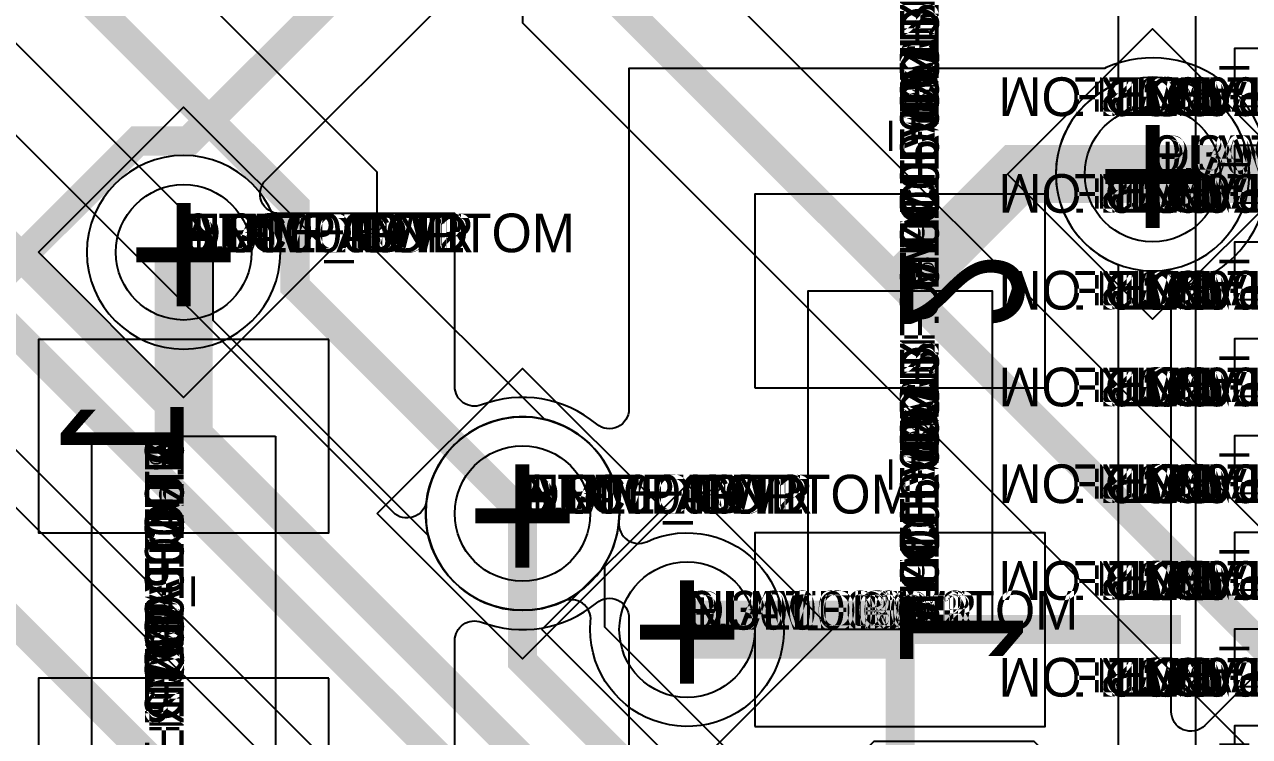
# Model space of a CAD drawing. Extents: x 0 to 323, y 0 to 320.
# Drawn here: x 77.88 to 84.2, y 40.05 to 43.73 of the extents above; entities that cross this region are included whole.
import ezdxf
from ezdxf.enums import TextEntityAlignment as Align

# ---------------------------------------------------------------- set-up
doc = ezdxf.new("R2010")
doc.units = 0
doc.header["$MEASUREMENT"] = 0
doc.layers.get('0').update_dxf_attribs({"linetype": 'CONTINUOUS'})
for name, color, linetype in [('CDN_FIGURES', 7, 'CONTINUOUS'), ('ETCH_BOTTOM', 7, 'CONTINUOUS'), ('ETCH_GND', 3, 'CONTINUOUS'), ('ETCH_INT1', 4, 'CONTINUOUS'), ('ETCH_INT2', 5, 'CONTINUOUS'), ('ETCH_PWR', 6, 'CONTINUOUS'), ('ETCH_TOP', 2, 'CONTINUOUS'), ('MANUFACTURING_NCLEGEND-1-6', 8, 'CONTINUOUS'), ('PACKAGE_GEOMETRY_ASSEMBLY_TOP', 11, 'CONTINUOUS'), ('PACKAGE_GEOMETRY_PIN_NUMBER', 9, 'CONTINUOUS')]:
    doc.layers.add(name, color=color, linetype=linetype)

# ---------------------------------------------------------------- blocks, each defined once
blk = doc.blocks.new('PAD_INFO')
for tag in ['SHAPE_TYPE', 'PAD_HEIGHT', 'PAD_LAYER', 'PAD_TYPE', 'PAD_WIDTH']:
    blk.add_attdef(tag, (0, 0), '', height=0.2)
at = {"flags": 2}
blk.add_attdef('CDN_TYPE', (0, 0), '', height=0.2, dxfattribs=at)
blk = doc.blocks.new('DRILL_INFO')
at = {"flags": 2}
blk.add_attdef('CDN_TYPE', (0, 0), '', height=0.2, dxfattribs=at)
for tag in ['FSHAPE', 'FCHAR', 'DRILL_HEIGHT', 'DIAMETER', 'PLATED', 'DRILL_WIDTH']:
    blk.add_attdef(tag, (0, 0), '', height=0.2)
blk = doc.blocks.new('VIA0700X0300')
at = {"layer": 'ETCH_BOTTOM'}
blk.add_circle((0, 0), 0.35, dxfattribs=at)
at = {"layer": 'ETCH_GND'}
blk.add_circle((0, 0), 0.35, dxfattribs=at)
at = {"layer": 'ETCH_INT1'}
blk.add_circle((0, 0), 0.35, dxfattribs=at)
at = {"layer": 'ETCH_INT2'}
blk.add_circle((0, 0), 0.35, dxfattribs=at)
at = {"layer": 'ETCH_PWR'}
blk.add_circle((0, 0), 0.35, dxfattribs=at)
at = {"layer": 'ETCH_TOP'}
blk.add_circle((0, 0), 0.35, dxfattribs=at)
ref = blk.add_blockref('PAD_INFO', (0, 0))
ref.add_attrib('PAD_LAYER', 'ETCH_TOP', (0, 0), dxfattribs={"height": 0.2})
ref.add_attrib('SHAPE_TYPE', 'NULL', (0, 0), dxfattribs={"height": 0.2})
ref.add_attrib('PAD_TYPE', 'ANTIPAD', (0, 0), dxfattribs={"height": 0.2})
ref.add_attrib('PAD_WIDTH', '0.000000', (0, 0), dxfattribs={"height": 0.2})
ref.add_attrib('PAD_HEIGHT', '0.000000', (0, 0), dxfattribs={"height": 0.2})
ref = blk.add_blockref('PAD_INFO', (0, 0))
ref.add_attrib('PAD_LAYER', 'ETCH_GND', (0, 0), dxfattribs={"height": 0.2})
ref.add_attrib('SHAPE_TYPE', 'NULL', (0, 0), dxfattribs={"height": 0.2})
ref.add_attrib('PAD_TYPE', 'ANTIPAD', (0, 0), dxfattribs={"height": 0.2})
ref.add_attrib('PAD_WIDTH', '0.000000', (0, 0), dxfattribs={"height": 0.2})
ref.add_attrib('PAD_HEIGHT', '0.000000', (0, 0), dxfattribs={"height": 0.2})
ref = blk.add_blockref('PAD_INFO', (0, 0))
ref.add_attrib('PAD_LAYER', 'ETCH_INT1', (0, 0), dxfattribs={"height": 0.2})
ref.add_attrib('SHAPE_TYPE', 'NULL', (0, 0), dxfattribs={"height": 0.2})
ref.add_attrib('PAD_TYPE', 'ANTIPAD', (0, 0), dxfattribs={"height": 0.2})
ref.add_attrib('PAD_WIDTH', '0.000000', (0, 0), dxfattribs={"height": 0.2})
ref.add_attrib('PAD_HEIGHT', '0.000000', (0, 0), dxfattribs={"height": 0.2})
ref = blk.add_blockref('PAD_INFO', (0, 0))
ref.add_attrib('PAD_LAYER', 'ETCH_INT2', (0, 0), dxfattribs={"height": 0.2})
ref.add_attrib('SHAPE_TYPE', 'NULL', (0, 0), dxfattribs={"height": 0.2})
ref.add_attrib('PAD_TYPE', 'ANTIPAD', (0, 0), dxfattribs={"height": 0.2})
ref.add_attrib('PAD_WIDTH', '0.000000', (0, 0), dxfattribs={"height": 0.2})
ref.add_attrib('PAD_HEIGHT', '0.000000', (0, 0), dxfattribs={"height": 0.2})
ref = blk.add_blockref('PAD_INFO', (0, 0))
ref.add_attrib('PAD_LAYER', 'ETCH_PWR', (0, 0), dxfattribs={"height": 0.2})
ref.add_attrib('SHAPE_TYPE', 'NULL', (0, 0), dxfattribs={"height": 0.2})
ref.add_attrib('PAD_TYPE', 'ANTIPAD', (0, 0), dxfattribs={"height": 0.2})
ref.add_attrib('PAD_WIDTH', '0.000000', (0, 0), dxfattribs={"height": 0.2})
ref.add_attrib('PAD_HEIGHT', '0.000000', (0, 0), dxfattribs={"height": 0.2})
ref = blk.add_blockref('PAD_INFO', (0, 0))
ref.add_attrib('PAD_LAYER', 'ETCH_BOTTOM', (0, 0), dxfattribs={"height": 0.2})
ref.add_attrib('SHAPE_TYPE', 'NULL', (0, 0), dxfattribs={"height": 0.2})
ref.add_attrib('PAD_TYPE', 'ANTIPAD', (0, 0), dxfattribs={"height": 0.2})
ref.add_attrib('PAD_WIDTH', '0.000000', (0, 0), dxfattribs={"height": 0.2})
ref.add_attrib('PAD_HEIGHT', '0.000000', (0, 0), dxfattribs={"height": 0.2})
ref = blk.add_blockref('PAD_INFO', (0, 0))
ref.add_attrib('PAD_LAYER', 'ETCH_TOP', (0, 0), dxfattribs={"height": 0.2})
ref.add_attrib('SHAPE_TYPE', 'NULL', (0, 0), dxfattribs={"height": 0.2})
ref.add_attrib('PAD_TYPE', 'THERMAL', (0, 0), dxfattribs={"height": 0.2})
ref.add_attrib('PAD_WIDTH', '0.000000', (0, 0), dxfattribs={"height": 0.2})
ref.add_attrib('PAD_HEIGHT', '0.000000', (0, 0), dxfattribs={"height": 0.2})
ref = blk.add_blockref('PAD_INFO', (0, 0))
ref.add_attrib('PAD_LAYER', 'ETCH_GND', (0, 0), dxfattribs={"height": 0.2})
ref.add_attrib('SHAPE_TYPE', 'NULL', (0, 0), dxfattribs={"height": 0.2})
ref.add_attrib('PAD_TYPE', 'THERMAL', (0, 0), dxfattribs={"height": 0.2})
ref.add_attrib('PAD_WIDTH', '0.000000', (0, 0), dxfattribs={"height": 0.2})
ref.add_attrib('PAD_HEIGHT', '0.000000', (0, 0), dxfattribs={"height": 0.2})
ref = blk.add_blockref('PAD_INFO', (0, 0))
ref.add_attrib('PAD_LAYER', 'ETCH_INT1', (0, 0), dxfattribs={"height": 0.2})
ref.add_attrib('SHAPE_TYPE', 'NULL', (0, 0), dxfattribs={"height": 0.2})
ref.add_attrib('PAD_TYPE', 'THERMAL', (0, 0), dxfattribs={"height": 0.2})
ref.add_attrib('PAD_WIDTH', '0.000000', (0, 0), dxfattribs={"height": 0.2})
ref.add_attrib('PAD_HEIGHT', '0.000000', (0, 0), dxfattribs={"height": 0.2})
ref = blk.add_blockref('PAD_INFO', (0, 0))
ref.add_attrib('PAD_LAYER', 'ETCH_INT2', (0, 0), dxfattribs={"height": 0.2})
ref.add_attrib('SHAPE_TYPE', 'NULL', (0, 0), dxfattribs={"height": 0.2})
ref.add_attrib('PAD_TYPE', 'THERMAL', (0, 0), dxfattribs={"height": 0.2})
ref.add_attrib('PAD_WIDTH', '0.000000', (0, 0), dxfattribs={"height": 0.2})
ref.add_attrib('PAD_HEIGHT', '0.000000', (0, 0), dxfattribs={"height": 0.2})
ref = blk.add_blockref('PAD_INFO', (0, 0))
ref.add_attrib('PAD_LAYER', 'ETCH_PWR', (0, 0), dxfattribs={"height": 0.2})
ref.add_attrib('SHAPE_TYPE', 'NULL', (0, 0), dxfattribs={"height": 0.2})
ref.add_attrib('PAD_TYPE', 'THERMAL', (0, 0), dxfattribs={"height": 0.2})
ref.add_attrib('PAD_WIDTH', '0.000000', (0, 0), dxfattribs={"height": 0.2})
ref.add_attrib('PAD_HEIGHT', '0.000000', (0, 0), dxfattribs={"height": 0.2})
ref = blk.add_blockref('PAD_INFO', (0, 0))
ref.add_attrib('PAD_LAYER', 'ETCH_BOTTOM', (0, 0), dxfattribs={"height": 0.2})
ref.add_attrib('SHAPE_TYPE', 'NULL', (0, 0), dxfattribs={"height": 0.2})
ref.add_attrib('PAD_TYPE', 'THERMAL', (0, 0), dxfattribs={"height": 0.2})
ref.add_attrib('PAD_WIDTH', '0.000000', (0, 0), dxfattribs={"height": 0.2})
ref.add_attrib('PAD_HEIGHT', '0.000000', (0, 0), dxfattribs={"height": 0.2})
ref = blk.add_blockref('PAD_INFO', (0, 0))
ref.add_attrib('PAD_LAYER', 'ETCH_TOP', (0, 0), dxfattribs={"height": 0.2})
ref.add_attrib('SHAPE_TYPE', 'CIRCLE', (0, 0), dxfattribs={"height": 0.2})
ref.add_attrib('PAD_TYPE', 'REGULAR', (0, 0), dxfattribs={"height": 0.2})
ref.add_attrib('PAD_WIDTH', '0.700000', (0, 0), dxfattribs={"height": 0.2})
ref.add_attrib('PAD_HEIGHT', '0.700000', (0, 0), dxfattribs={"height": 0.2})
ref = blk.add_blockref('PAD_INFO', (0, 0))
ref.add_attrib('PAD_LAYER', 'ETCH_GND', (0, 0), dxfattribs={"height": 0.2})
ref.add_attrib('SHAPE_TYPE', 'CIRCLE', (0, 0), dxfattribs={"height": 0.2})
ref.add_attrib('PAD_TYPE', 'REGULAR', (0, 0), dxfattribs={"height": 0.2})
ref.add_attrib('PAD_WIDTH', '0.700000', (0, 0), dxfattribs={"height": 0.2})
ref.add_attrib('PAD_HEIGHT', '0.700000', (0, 0), dxfattribs={"height": 0.2})
ref = blk.add_blockref('PAD_INFO', (0, 0))
ref.add_attrib('PAD_LAYER', 'ETCH_INT1', (0, 0), dxfattribs={"height": 0.2})
ref.add_attrib('SHAPE_TYPE', 'CIRCLE', (0, 0), dxfattribs={"height": 0.2})
ref.add_attrib('PAD_TYPE', 'REGULAR', (0, 0), dxfattribs={"height": 0.2})
ref.add_attrib('PAD_WIDTH', '0.700000', (0, 0), dxfattribs={"height": 0.2})
ref.add_attrib('PAD_HEIGHT', '0.700000', (0, 0), dxfattribs={"height": 0.2})
ref = blk.add_blockref('PAD_INFO', (0, 0))
ref.add_attrib('PAD_LAYER', 'ETCH_INT2', (0, 0), dxfattribs={"height": 0.2})
ref.add_attrib('SHAPE_TYPE', 'CIRCLE', (0, 0), dxfattribs={"height": 0.2})
ref.add_attrib('PAD_TYPE', 'REGULAR', (0, 0), dxfattribs={"height": 0.2})
ref.add_attrib('PAD_WIDTH', '0.700000', (0, 0), dxfattribs={"height": 0.2})
ref.add_attrib('PAD_HEIGHT', '0.700000', (0, 0), dxfattribs={"height": 0.2})
ref = blk.add_blockref('PAD_INFO', (0, 0))
ref.add_attrib('PAD_LAYER', 'ETCH_PWR', (0, 0), dxfattribs={"height": 0.2})
ref.add_attrib('SHAPE_TYPE', 'CIRCLE', (0, 0), dxfattribs={"height": 0.2})
ref.add_attrib('PAD_TYPE', 'REGULAR', (0, 0), dxfattribs={"height": 0.2})
ref.add_attrib('PAD_WIDTH', '0.700000', (0, 0), dxfattribs={"height": 0.2})
ref.add_attrib('PAD_HEIGHT', '0.700000', (0, 0), dxfattribs={"height": 0.2})
ref = blk.add_blockref('PAD_INFO', (0, 0))
ref.add_attrib('PAD_LAYER', 'ETCH_BOTTOM', (0, 0), dxfattribs={"height": 0.2})
ref.add_attrib('SHAPE_TYPE', 'CIRCLE', (0, 0), dxfattribs={"height": 0.2})
ref.add_attrib('PAD_TYPE', 'REGULAR', (0, 0), dxfattribs={"height": 0.2})
ref.add_attrib('PAD_WIDTH', '0.700000', (0, 0), dxfattribs={"height": 0.2})
ref.add_attrib('PAD_HEIGHT', '0.700000', (0, 0), dxfattribs={"height": 0.2})
ref = blk.add_blockref('DRILL_INFO', (0, 0))
ref.add_attrib('DIAMETER', '0.300000', (0, 0), dxfattribs={"height": 0.2})
ref.add_attrib('PLATED', 'PLATED', (0, 0), dxfattribs={"height": 0.2})
ref.add_attrib('FSHAPE', 'DIAMOND', (0, 0), dxfattribs={"height": 0.2})
ref.add_attrib('FCHAR', '+', (0, 0), dxfattribs={"height": 0.2})
ref.add_attrib('DRILL_WIDTH', '1.500000', (0, 0), dxfattribs={"height": 0.2})
ref.add_attrib('DRILL_HEIGHT', '1.500000', (0, 0), dxfattribs={"height": 0.2})
for tag in ['CDN_TYPE', 'PIN']:
    blk.add_attdef(tag, (0, 0), '', height=0.2)
at = {"flags": 2}
for tag in ['PSTKNAME', 'BBV']:
    blk.add_attdef(tag, (0, 0), '', height=0.2, dxfattribs=at)
blk = doc.blocks.new('FIGURE_DIAMOND')
at = {"layer": 'CDN_FIGURES'}
blk.add_lwpolyline([(-0.5, 0), (0, 0.5), (0.5, 0), (0, -0.5)], close=True, dxfattribs=at)
blk = doc.blocks.new('RC1600X0300TS_NS')
at = {"layer": 'ETCH_TOP'}
blk.add_lwpolyline([(-0.8, -0.15), (-0.8, 0.15), (0.8, 0.15), (0.8, -0.15)], close=True, dxfattribs=at)
ref = blk.add_blockref('PAD_INFO', (0, 0))
ref.add_attrib('PAD_LAYER', 'ETCH_TOP', (0, 0), dxfattribs={"height": 0.2})
ref.add_attrib('SHAPE_TYPE', 'NULL', (0, 0), dxfattribs={"height": 0.2})
ref.add_attrib('PAD_TYPE', 'ANTIPAD', (0, 0), dxfattribs={"height": 0.2})
ref.add_attrib('PAD_WIDTH', '0.000000', (0, 0), dxfattribs={"height": 0.2})
ref.add_attrib('PAD_HEIGHT', '0.000000', (0, 0), dxfattribs={"height": 0.2})
ref = blk.add_blockref('PAD_INFO', (0, 0))
ref.add_attrib('PAD_LAYER', 'ETCH_GND', (0, 0), dxfattribs={"height": 0.2})
ref.add_attrib('SHAPE_TYPE', 'NULL', (0, 0), dxfattribs={"height": 0.2})
ref.add_attrib('PAD_TYPE', 'ANTIPAD', (0, 0), dxfattribs={"height": 0.2})
ref.add_attrib('PAD_WIDTH', '0.000000', (0, 0), dxfattribs={"height": 0.2})
ref.add_attrib('PAD_HEIGHT', '0.000000', (0, 0), dxfattribs={"height": 0.2})
ref = blk.add_blockref('PAD_INFO', (0, 0))
ref.add_attrib('PAD_LAYER', 'ETCH_INT1', (0, 0), dxfattribs={"height": 0.2})
ref.add_attrib('SHAPE_TYPE', 'NULL', (0, 0), dxfattribs={"height": 0.2})
ref.add_attrib('PAD_TYPE', 'ANTIPAD', (0, 0), dxfattribs={"height": 0.2})
ref.add_attrib('PAD_WIDTH', '0.000000', (0, 0), dxfattribs={"height": 0.2})
ref.add_attrib('PAD_HEIGHT', '0.000000', (0, 0), dxfattribs={"height": 0.2})
ref = blk.add_blockref('PAD_INFO', (0, 0))
ref.add_attrib('PAD_LAYER', 'ETCH_INT2', (0, 0), dxfattribs={"height": 0.2})
ref.add_attrib('SHAPE_TYPE', 'NULL', (0, 0), dxfattribs={"height": 0.2})
ref.add_attrib('PAD_TYPE', 'ANTIPAD', (0, 0), dxfattribs={"height": 0.2})
ref.add_attrib('PAD_WIDTH', '0.000000', (0, 0), dxfattribs={"height": 0.2})
ref.add_attrib('PAD_HEIGHT', '0.000000', (0, 0), dxfattribs={"height": 0.2})
ref = blk.add_blockref('PAD_INFO', (0, 0))
ref.add_attrib('PAD_LAYER', 'ETCH_PWR', (0, 0), dxfattribs={"height": 0.2})
ref.add_attrib('SHAPE_TYPE', 'NULL', (0, 0), dxfattribs={"height": 0.2})
ref.add_attrib('PAD_TYPE', 'ANTIPAD', (0, 0), dxfattribs={"height": 0.2})
ref.add_attrib('PAD_WIDTH', '0.000000', (0, 0), dxfattribs={"height": 0.2})
ref.add_attrib('PAD_HEIGHT', '0.000000', (0, 0), dxfattribs={"height": 0.2})
ref = blk.add_blockref('PAD_INFO', (0, 0))
ref.add_attrib('PAD_LAYER', 'ETCH_BOTTOM', (0, 0), dxfattribs={"height": 0.2})
ref.add_attrib('SHAPE_TYPE', 'NULL', (0, 0), dxfattribs={"height": 0.2})
ref.add_attrib('PAD_TYPE', 'ANTIPAD', (0, 0), dxfattribs={"height": 0.2})
ref.add_attrib('PAD_WIDTH', '0.000000', (0, 0), dxfattribs={"height": 0.2})
ref.add_attrib('PAD_HEIGHT', '0.000000', (0, 0), dxfattribs={"height": 0.2})
ref = blk.add_blockref('PAD_INFO', (0, 0))
ref.add_attrib('PAD_LAYER', 'ETCH_TOP', (0, 0), dxfattribs={"height": 0.2})
ref.add_attrib('SHAPE_TYPE', 'NULL', (0, 0), dxfattribs={"height": 0.2})
ref.add_attrib('PAD_TYPE', 'THERMAL', (0, 0), dxfattribs={"height": 0.2})
ref.add_attrib('PAD_WIDTH', '0.000000', (0, 0), dxfattribs={"height": 0.2})
ref.add_attrib('PAD_HEIGHT', '0.000000', (0, 0), dxfattribs={"height": 0.2})
ref = blk.add_blockref('PAD_INFO', (0, 0))
ref.add_attrib('PAD_LAYER', 'ETCH_GND', (0, 0), dxfattribs={"height": 0.2})
ref.add_attrib('SHAPE_TYPE', 'NULL', (0, 0), dxfattribs={"height": 0.2})
ref.add_attrib('PAD_TYPE', 'THERMAL', (0, 0), dxfattribs={"height": 0.2})
ref.add_attrib('PAD_WIDTH', '0.000000', (0, 0), dxfattribs={"height": 0.2})
ref.add_attrib('PAD_HEIGHT', '0.000000', (0, 0), dxfattribs={"height": 0.2})
ref = blk.add_blockref('PAD_INFO', (0, 0))
ref.add_attrib('PAD_LAYER', 'ETCH_INT1', (0, 0), dxfattribs={"height": 0.2})
ref.add_attrib('SHAPE_TYPE', 'NULL', (0, 0), dxfattribs={"height": 0.2})
ref.add_attrib('PAD_TYPE', 'THERMAL', (0, 0), dxfattribs={"height": 0.2})
ref.add_attrib('PAD_WIDTH', '0.000000', (0, 0), dxfattribs={"height": 0.2})
ref.add_attrib('PAD_HEIGHT', '0.000000', (0, 0), dxfattribs={"height": 0.2})
ref = blk.add_blockref('PAD_INFO', (0, 0))
ref.add_attrib('PAD_LAYER', 'ETCH_INT2', (0, 0), dxfattribs={"height": 0.2})
ref.add_attrib('SHAPE_TYPE', 'NULL', (0, 0), dxfattribs={"height": 0.2})
ref.add_attrib('PAD_TYPE', 'THERMAL', (0, 0), dxfattribs={"height": 0.2})
ref.add_attrib('PAD_WIDTH', '0.000000', (0, 0), dxfattribs={"height": 0.2})
ref.add_attrib('PAD_HEIGHT', '0.000000', (0, 0), dxfattribs={"height": 0.2})
ref = blk.add_blockref('PAD_INFO', (0, 0))
ref.add_attrib('PAD_LAYER', 'ETCH_PWR', (0, 0), dxfattribs={"height": 0.2})
ref.add_attrib('SHAPE_TYPE', 'NULL', (0, 0), dxfattribs={"height": 0.2})
ref.add_attrib('PAD_TYPE', 'THERMAL', (0, 0), dxfattribs={"height": 0.2})
ref.add_attrib('PAD_WIDTH', '0.000000', (0, 0), dxfattribs={"height": 0.2})
ref.add_attrib('PAD_HEIGHT', '0.000000', (0, 0), dxfattribs={"height": 0.2})
ref = blk.add_blockref('PAD_INFO', (0, 0))
ref.add_attrib('PAD_LAYER', 'ETCH_BOTTOM', (0, 0), dxfattribs={"height": 0.2})
ref.add_attrib('SHAPE_TYPE', 'NULL', (0, 0), dxfattribs={"height": 0.2})
ref.add_attrib('PAD_TYPE', 'THERMAL', (0, 0), dxfattribs={"height": 0.2})
ref.add_attrib('PAD_WIDTH', '0.000000', (0, 0), dxfattribs={"height": 0.2})
ref.add_attrib('PAD_HEIGHT', '0.000000', (0, 0), dxfattribs={"height": 0.2})
ref = blk.add_blockref('PAD_INFO', (0, 0))
ref.add_attrib('PAD_LAYER', 'ETCH_TOP', (0, 0), dxfattribs={"height": 0.2})
ref.add_attrib('SHAPE_TYPE', 'RECTANGLE', (0, 0), dxfattribs={"height": 0.2})
ref.add_attrib('PAD_TYPE', 'REGULAR', (0, 0), dxfattribs={"height": 0.2})
ref.add_attrib('PAD_WIDTH', '1.600000', (0, 0), dxfattribs={"height": 0.2})
ref.add_attrib('PAD_HEIGHT', '0.300000', (0, 0), dxfattribs={"height": 0.2})
ref = blk.add_blockref('PAD_INFO', (0, 0))
ref.add_attrib('PAD_LAYER', 'ETCH_GND', (0, 0), dxfattribs={"height": 0.2})
ref.add_attrib('SHAPE_TYPE', 'NULL', (0, 0), dxfattribs={"height": 0.2})
ref.add_attrib('PAD_TYPE', 'REGULAR', (0, 0), dxfattribs={"height": 0.2})
ref.add_attrib('PAD_WIDTH', '0.000000', (0, 0), dxfattribs={"height": 0.2})
ref.add_attrib('PAD_HEIGHT', '0.000000', (0, 0), dxfattribs={"height": 0.2})
ref = blk.add_blockref('PAD_INFO', (0, 0))
ref.add_attrib('PAD_LAYER', 'ETCH_INT1', (0, 0), dxfattribs={"height": 0.2})
ref.add_attrib('SHAPE_TYPE', 'NULL', (0, 0), dxfattribs={"height": 0.2})
ref.add_attrib('PAD_TYPE', 'REGULAR', (0, 0), dxfattribs={"height": 0.2})
ref.add_attrib('PAD_WIDTH', '0.000000', (0, 0), dxfattribs={"height": 0.2})
ref.add_attrib('PAD_HEIGHT', '0.000000', (0, 0), dxfattribs={"height": 0.2})
ref = blk.add_blockref('PAD_INFO', (0, 0))
ref.add_attrib('PAD_LAYER', 'ETCH_INT2', (0, 0), dxfattribs={"height": 0.2})
ref.add_attrib('SHAPE_TYPE', 'NULL', (0, 0), dxfattribs={"height": 0.2})
ref.add_attrib('PAD_TYPE', 'REGULAR', (0, 0), dxfattribs={"height": 0.2})
ref.add_attrib('PAD_WIDTH', '0.000000', (0, 0), dxfattribs={"height": 0.2})
ref.add_attrib('PAD_HEIGHT', '0.000000', (0, 0), dxfattribs={"height": 0.2})
ref = blk.add_blockref('PAD_INFO', (0, 0))
ref.add_attrib('PAD_LAYER', 'ETCH_PWR', (0, 0), dxfattribs={"height": 0.2})
ref.add_attrib('SHAPE_TYPE', 'NULL', (0, 0), dxfattribs={"height": 0.2})
ref.add_attrib('PAD_TYPE', 'REGULAR', (0, 0), dxfattribs={"height": 0.2})
ref.add_attrib('PAD_WIDTH', '0.000000', (0, 0), dxfattribs={"height": 0.2})
ref.add_attrib('PAD_HEIGHT', '0.000000', (0, 0), dxfattribs={"height": 0.2})
ref = blk.add_blockref('PAD_INFO', (0, 0))
ref.add_attrib('PAD_LAYER', 'ETCH_BOTTOM', (0, 0), dxfattribs={"height": 0.2})
ref.add_attrib('SHAPE_TYPE', 'NULL', (0, 0), dxfattribs={"height": 0.2})
ref.add_attrib('PAD_TYPE', 'REGULAR', (0, 0), dxfattribs={"height": 0.2})
ref.add_attrib('PAD_WIDTH', '0.000000', (0, 0), dxfattribs={"height": 0.2})
ref.add_attrib('PAD_HEIGHT', '0.000000', (0, 0), dxfattribs={"height": 0.2})
ref = blk.add_blockref('DRILL_INFO', (0, 0))
ref.add_attrib('DIAMETER', '0.000000', (0, 0), dxfattribs={"height": 0.2})
ref.add_attrib('PLATED', 'PLATED', (0, 0), dxfattribs={"height": 0.2})
ref.add_attrib('FSHAPE', 'NULL', (0, 0), dxfattribs={"height": 0.2})
ref.add_attrib('DRILL_WIDTH', '0.000000', (0, 0), dxfattribs={"height": 0.2})
ref.add_attrib('DRILL_HEIGHT', '0.000000', (0, 0), dxfattribs={"height": 0.2})
for tag in ['CDN_TYPE', 'PIN']:
    blk.add_attdef(tag, (0, 0), '', height=0.2)
at = {"flags": 2}
for tag in ['PSTKNAME', 'BBV']:
    blk.add_attdef(tag, (0, 0), '', height=0.2, dxfattribs=at)
blk = doc.blocks.new('F42')
at = {"layer": 'PACKAGE_GEOMETRY_ASSEMBLY_TOP'}
blk.add_lwpolyline([(1, -26.75), (29, -26.75), (29, 1.25), (1, 1.25)], close=True, dxfattribs=at)
at = {"layer": 'ETCH_TOP', "rotation": 90}
for p in [(5.25, -27.75), (4.75, -27.75), (3.75, -27.75), (2.25, -27.75), (4.25, -27.75), (3.25, -27.75), (2.75, -27.75), (5.75, -27.75)]:
    blk.add_blockref('RC1600X0300TS_NS', p, dxfattribs=at)
at = {"flags": 2}
for tag in ['SYMBOL_TYPE', 'CDN_TYPE', 'REFDES']:
    blk.add_attdef(tag, (0, 0), '', height=0.2, dxfattribs=at)
blk = doc.blocks.new('RC1000X1500TS')
at = {"layer": 'ETCH_TOP'}
blk.add_lwpolyline([(-0.5, -0.75), (-0.5, 0.75), (0.5, 0.75), (0.5, -0.75)], close=True, dxfattribs=at)
ref = blk.add_blockref('PAD_INFO', (0, 0))
ref.add_attrib('PAD_LAYER', 'ETCH_TOP', (0, 0), dxfattribs={"height": 0.2})
ref.add_attrib('SHAPE_TYPE', 'NULL', (0, 0), dxfattribs={"height": 0.2})
ref.add_attrib('PAD_TYPE', 'ANTIPAD', (0, 0), dxfattribs={"height": 0.2})
ref.add_attrib('PAD_WIDTH', '0.000000', (0, 0), dxfattribs={"height": 0.2})
ref.add_attrib('PAD_HEIGHT', '0.000000', (0, 0), dxfattribs={"height": 0.2})
ref = blk.add_blockref('PAD_INFO', (0, 0))
ref.add_attrib('PAD_LAYER', 'ETCH_GND', (0, 0), dxfattribs={"height": 0.2})
ref.add_attrib('SHAPE_TYPE', 'NULL', (0, 0), dxfattribs={"height": 0.2})
ref.add_attrib('PAD_TYPE', 'ANTIPAD', (0, 0), dxfattribs={"height": 0.2})
ref.add_attrib('PAD_WIDTH', '0.000000', (0, 0), dxfattribs={"height": 0.2})
ref.add_attrib('PAD_HEIGHT', '0.000000', (0, 0), dxfattribs={"height": 0.2})
ref = blk.add_blockref('PAD_INFO', (0, 0))
ref.add_attrib('PAD_LAYER', 'ETCH_INT1', (0, 0), dxfattribs={"height": 0.2})
ref.add_attrib('SHAPE_TYPE', 'NULL', (0, 0), dxfattribs={"height": 0.2})
ref.add_attrib('PAD_TYPE', 'ANTIPAD', (0, 0), dxfattribs={"height": 0.2})
ref.add_attrib('PAD_WIDTH', '0.000000', (0, 0), dxfattribs={"height": 0.2})
ref.add_attrib('PAD_HEIGHT', '0.000000', (0, 0), dxfattribs={"height": 0.2})
ref = blk.add_blockref('PAD_INFO', (0, 0))
ref.add_attrib('PAD_LAYER', 'ETCH_INT2', (0, 0), dxfattribs={"height": 0.2})
ref.add_attrib('SHAPE_TYPE', 'NULL', (0, 0), dxfattribs={"height": 0.2})
ref.add_attrib('PAD_TYPE', 'ANTIPAD', (0, 0), dxfattribs={"height": 0.2})
ref.add_attrib('PAD_WIDTH', '0.000000', (0, 0), dxfattribs={"height": 0.2})
ref.add_attrib('PAD_HEIGHT', '0.000000', (0, 0), dxfattribs={"height": 0.2})
ref = blk.add_blockref('PAD_INFO', (0, 0))
ref.add_attrib('PAD_LAYER', 'ETCH_PWR', (0, 0), dxfattribs={"height": 0.2})
ref.add_attrib('SHAPE_TYPE', 'NULL', (0, 0), dxfattribs={"height": 0.2})
ref.add_attrib('PAD_TYPE', 'ANTIPAD', (0, 0), dxfattribs={"height": 0.2})
ref.add_attrib('PAD_WIDTH', '0.000000', (0, 0), dxfattribs={"height": 0.2})
ref.add_attrib('PAD_HEIGHT', '0.000000', (0, 0), dxfattribs={"height": 0.2})
ref = blk.add_blockref('PAD_INFO', (0, 0))
ref.add_attrib('PAD_LAYER', 'ETCH_BOTTOM', (0, 0), dxfattribs={"height": 0.2})
ref.add_attrib('SHAPE_TYPE', 'NULL', (0, 0), dxfattribs={"height": 0.2})
ref.add_attrib('PAD_TYPE', 'ANTIPAD', (0, 0), dxfattribs={"height": 0.2})
ref.add_attrib('PAD_WIDTH', '0.000000', (0, 0), dxfattribs={"height": 0.2})
ref.add_attrib('PAD_HEIGHT', '0.000000', (0, 0), dxfattribs={"height": 0.2})
ref = blk.add_blockref('PAD_INFO', (0, 0))
ref.add_attrib('PAD_LAYER', 'ETCH_TOP', (0, 0), dxfattribs={"height": 0.2})
ref.add_attrib('SHAPE_TYPE', 'NULL', (0, 0), dxfattribs={"height": 0.2})
ref.add_attrib('PAD_TYPE', 'THERMAL', (0, 0), dxfattribs={"height": 0.2})
ref.add_attrib('PAD_WIDTH', '0.000000', (0, 0), dxfattribs={"height": 0.2})
ref.add_attrib('PAD_HEIGHT', '0.000000', (0, 0), dxfattribs={"height": 0.2})
ref = blk.add_blockref('PAD_INFO', (0, 0))
ref.add_attrib('PAD_LAYER', 'ETCH_GND', (0, 0), dxfattribs={"height": 0.2})
ref.add_attrib('SHAPE_TYPE', 'NULL', (0, 0), dxfattribs={"height": 0.2})
ref.add_attrib('PAD_TYPE', 'THERMAL', (0, 0), dxfattribs={"height": 0.2})
ref.add_attrib('PAD_WIDTH', '0.000000', (0, 0), dxfattribs={"height": 0.2})
ref.add_attrib('PAD_HEIGHT', '0.000000', (0, 0), dxfattribs={"height": 0.2})
ref = blk.add_blockref('PAD_INFO', (0, 0))
ref.add_attrib('PAD_LAYER', 'ETCH_INT1', (0, 0), dxfattribs={"height": 0.2})
ref.add_attrib('SHAPE_TYPE', 'NULL', (0, 0), dxfattribs={"height": 0.2})
ref.add_attrib('PAD_TYPE', 'THERMAL', (0, 0), dxfattribs={"height": 0.2})
ref.add_attrib('PAD_WIDTH', '0.000000', (0, 0), dxfattribs={"height": 0.2})
ref.add_attrib('PAD_HEIGHT', '0.000000', (0, 0), dxfattribs={"height": 0.2})
ref = blk.add_blockref('PAD_INFO', (0, 0))
ref.add_attrib('PAD_LAYER', 'ETCH_INT2', (0, 0), dxfattribs={"height": 0.2})
ref.add_attrib('SHAPE_TYPE', 'NULL', (0, 0), dxfattribs={"height": 0.2})
ref.add_attrib('PAD_TYPE', 'THERMAL', (0, 0), dxfattribs={"height": 0.2})
ref.add_attrib('PAD_WIDTH', '0.000000', (0, 0), dxfattribs={"height": 0.2})
ref.add_attrib('PAD_HEIGHT', '0.000000', (0, 0), dxfattribs={"height": 0.2})
ref = blk.add_blockref('PAD_INFO', (0, 0))
ref.add_attrib('PAD_LAYER', 'ETCH_PWR', (0, 0), dxfattribs={"height": 0.2})
ref.add_attrib('SHAPE_TYPE', 'NULL', (0, 0), dxfattribs={"height": 0.2})
ref.add_attrib('PAD_TYPE', 'THERMAL', (0, 0), dxfattribs={"height": 0.2})
ref.add_attrib('PAD_WIDTH', '0.000000', (0, 0), dxfattribs={"height": 0.2})
ref.add_attrib('PAD_HEIGHT', '0.000000', (0, 0), dxfattribs={"height": 0.2})
ref = blk.add_blockref('PAD_INFO', (0, 0))
ref.add_attrib('PAD_LAYER', 'ETCH_BOTTOM', (0, 0), dxfattribs={"height": 0.2})
ref.add_attrib('SHAPE_TYPE', 'NULL', (0, 0), dxfattribs={"height": 0.2})
ref.add_attrib('PAD_TYPE', 'THERMAL', (0, 0), dxfattribs={"height": 0.2})
ref.add_attrib('PAD_WIDTH', '0.000000', (0, 0), dxfattribs={"height": 0.2})
ref.add_attrib('PAD_HEIGHT', '0.000000', (0, 0), dxfattribs={"height": 0.2})
ref = blk.add_blockref('PAD_INFO', (0, 0))
ref.add_attrib('PAD_LAYER', 'ETCH_GND', (0, 0), dxfattribs={"height": 0.2})
ref.add_attrib('SHAPE_TYPE', 'NULL', (0, 0), dxfattribs={"height": 0.2})
ref.add_attrib('PAD_TYPE', 'REGULAR', (0, 0), dxfattribs={"height": 0.2})
ref.add_attrib('PAD_WIDTH', '0.000000', (0, 0), dxfattribs={"height": 0.2})
ref.add_attrib('PAD_HEIGHT', '0.000000', (0, 0), dxfattribs={"height": 0.2})
ref = blk.add_blockref('PAD_INFO', (0, 0))
ref.add_attrib('PAD_LAYER', 'ETCH_INT1', (0, 0), dxfattribs={"height": 0.2})
ref.add_attrib('SHAPE_TYPE', 'NULL', (0, 0), dxfattribs={"height": 0.2})
ref.add_attrib('PAD_TYPE', 'REGULAR', (0, 0), dxfattribs={"height": 0.2})
ref.add_attrib('PAD_WIDTH', '0.000000', (0, 0), dxfattribs={"height": 0.2})
ref.add_attrib('PAD_HEIGHT', '0.000000', (0, 0), dxfattribs={"height": 0.2})
ref = blk.add_blockref('PAD_INFO', (0, 0))
ref.add_attrib('PAD_LAYER', 'ETCH_INT2', (0, 0), dxfattribs={"height": 0.2})
ref.add_attrib('SHAPE_TYPE', 'NULL', (0, 0), dxfattribs={"height": 0.2})
ref.add_attrib('PAD_TYPE', 'REGULAR', (0, 0), dxfattribs={"height": 0.2})
ref.add_attrib('PAD_WIDTH', '0.000000', (0, 0), dxfattribs={"height": 0.2})
ref.add_attrib('PAD_HEIGHT', '0.000000', (0, 0), dxfattribs={"height": 0.2})
ref = blk.add_blockref('PAD_INFO', (0, 0))
ref.add_attrib('PAD_LAYER', 'ETCH_PWR', (0, 0), dxfattribs={"height": 0.2})
ref.add_attrib('SHAPE_TYPE', 'NULL', (0, 0), dxfattribs={"height": 0.2})
ref.add_attrib('PAD_TYPE', 'REGULAR', (0, 0), dxfattribs={"height": 0.2})
ref.add_attrib('PAD_WIDTH', '0.000000', (0, 0), dxfattribs={"height": 0.2})
ref.add_attrib('PAD_HEIGHT', '0.000000', (0, 0), dxfattribs={"height": 0.2})
ref = blk.add_blockref('PAD_INFO', (0, 0))
ref.add_attrib('PAD_LAYER', 'ETCH_BOTTOM', (0, 0), dxfattribs={"height": 0.2})
ref.add_attrib('SHAPE_TYPE', 'NULL', (0, 0), dxfattribs={"height": 0.2})
ref.add_attrib('PAD_TYPE', 'REGULAR', (0, 0), dxfattribs={"height": 0.2})
ref.add_attrib('PAD_WIDTH', '0.000000', (0, 0), dxfattribs={"height": 0.2})
ref.add_attrib('PAD_HEIGHT', '0.000000', (0, 0), dxfattribs={"height": 0.2})
ref = blk.add_blockref('DRILL_INFO', (0, 0))
ref.add_attrib('DIAMETER', '0.000000', (0, 0), dxfattribs={"height": 0.2})
ref.add_attrib('PLATED', 'PLATED', (0, 0), dxfattribs={"height": 0.2})
ref.add_attrib('FSHAPE', 'NULL', (0, 0), dxfattribs={"height": 0.2})
ref.add_attrib('DRILL_WIDTH', '0.000000', (0, 0), dxfattribs={"height": 0.2})
ref.add_attrib('DRILL_HEIGHT', '0.000000', (0, 0), dxfattribs={"height": 0.2})
ref = blk.add_blockref('PAD_INFO', (0, 0))
ref.add_attrib('PAD_LAYER', 'ETCH_TOP', (0, 0), dxfattribs={"height": 0.2})
ref.add_attrib('SHAPE_TYPE', 'RECTANGLE', (0, 0), dxfattribs={"height": 0.2})
ref.add_attrib('PAD_TYPE', 'REGULAR', (0, 0), dxfattribs={"height": 0.2})
ref.add_attrib('PAD_WIDTH', '1.000000', (0, 0), dxfattribs={"height": 0.2})
ref.add_attrib('PAD_HEIGHT', '1.500000', (0, 0), dxfattribs={"height": 0.2})
for tag in ['CDN_TYPE', 'PIN']:
    blk.add_attdef(tag, (0, 0), '', height=0.2)
at = {"flags": 2}
for tag in ['PSTKNAME', 'BBV']:
    blk.add_attdef(tag, (0, 0), '', height=0.2, dxfattribs=at)
blk = doc.blocks.new('F56')
at = {"layer": 'PACKAGE_GEOMETRY_ASSEMBLY_TOP'}
blk.add_lwpolyline([(0, -0.475), (1.75, -0.475), (1.75, 0.475), (0, 0.475)], close=True, dxfattribs=at)
at = {"layer": 'ETCH_TOP'}
ref = blk.add_blockref('RC1000X1500TS', (0, 0), dxfattribs=at)
ref.add_attrib('CDN_TYPE', 'PIN', (0, 0), dxfattribs={"height": 0.2})
ref.add_attrib('PIN', '1', (0, 0), dxfattribs={"height": 0.2})
ref = blk.add_blockref('RC1000X1500TS', (1.75, 0), dxfattribs=at)
ref.add_attrib('CDN_TYPE', 'PIN', (0, 0), dxfattribs={"height": 0.2})
ref.add_attrib('PIN', '2', (0, 0), dxfattribs={"height": 0.2})
at = {"flags": 2}
for tag in ['SYMBOL_TYPE', 'CDN_TYPE', 'REFDES']:
    blk.add_attdef(tag, (0, 0), '', height=0.2, dxfattribs=at)

msp = doc.modelspace()

# ---------------------------------------------------------------- linework, layer by layer
at = {"layer": 'ETCH_BOTTOM'}
for points, format in [([(34.405, 61.405, 0.15, 0.15, 0), (34.405, 59.4768, 0.15, 0.15, 0), (52.0568, 41.825, 0.15, 0.15, 0), (77.1617, 41.825, 0.15, 0.15, 0), (78.4617, 43.125, 0.15, 0.15, 0), (78.725, 43.125, 0.15, 0.15, 0), (80.1, 44.5, 0.15, 0.15, 0)], "xyseb"), ([(85.6959, 41.8278), (83.9732, 40.1051, -0.668179), (83.8001, 40.1768), (83.8001, 42.3603), (83.8394, 42.3694, 1.095731), (83.4647, 43.5043), (83.455, 43.5001), (80.9999, 43.5001), (80.9999, 41.7394, -0.635346), (80.8337, 41.6614, 0.270266), (80.2374, 41.7612, -0.524685), (80.1001, 41.856), (80.1001, 42.7501), (79.1961, 42.7501, -0.668179), (79.1244, 42.9232), (80.1008, 43.8996)], "xyb"), ([(83.704, 42.954, 0.3, 0.3, 0), (83.004, 42.954, 0.3, 0.3, 0), (82.4, 42.35, 0.3, 0.3, 0)], "xyseb"), ([(78.7, 41.6, 0.3, 0.3, 0), (78.7, 42.55, 0.3, 0.3, 0)], "xyseb"), ([(82.4, 40.6, 0.3, 0.3, 0), (81.3, 40.6, 0.3, 0.3, 0)], "xyseb"), ([(82.4, 40.6, 0.15, 0.15, 0), (83.8508, 40.6, 0.15, 0.15, 0)], "xyseb"), ([(82.4, 39.3992, 0.15, 0.15, 0), (82.4, 40.6, 0.15, 0.15, 0)], "xyseb")]:
    msp.add_lwpolyline(points, format=format, dxfattribs=at)
msp.add_lwpolyline([(80.1001, 38.8221), (80.1001, 40.544, -0.524685), (80.2374, 40.6388, 0.270266), (80.8337, 40.7386, -0.635346), (80.9999, 40.6606), (80.9999, 39.4499), (83.0732, 39.4499, -0.668179), (83.1449, 39.2768), (82.6902, 38.8221)], format="xyb", close=True, dxfattribs=at)
at = {"layer": 'ETCH_GND'}
for points in [[(84.2041, 42.954, 1), (83.2039, 42.954, 1)], [(80.9501, 41.2, 1), (79.9499, 41.2, 1)]]:
    msp.add_lwpolyline(points, format="xyb", close=True, dxfattribs=at)
at = {"layer": 'ETCH_INT1'}
for points in [[(84.2041, 42.954, 1), (83.2039, 42.954, 1)], [(79.2001, 42.55, 1), (78.1999, 42.55, 1)], [(81.0914, 41.0545, -3.714922), (80.8019, 40.6443, 0.575822), (80.6586, 40.7455, -3.714922), (80.9481, 41.1557, 0.575822), (81.0914, 41.0545)]]:
    msp.add_lwpolyline(points, format="xyb", close=True, dxfattribs=at)
at = {"layer": 'ETCH_INT2'}
for points, format in [([(98.571, 14.8636, 0.15, 0.15, 0), (97.57, 15.8646, 0.15, 0.15, 0), (97.57, 21.1583, 0.15, 0.15, 0), (98.025, 21.6133, 0.15, 0.15, 0), (98.025, 25.325, 0.15, 0.15, 0), (91.975, 31.375, 0.15, 0.15, 0), (91.975, 34.7382, 0.15, 0.15, 0), (88.5632, 38.15, 0.15, 0.15, 0), (86.6368, 38.15, 0.15, 0.15, 0), (80.875, 43.9118, 0.15, 0.15, 0), (80.875, 46.1882, 0.15, 0.15, 0), (74.55, 52.5132, 0.15, 0.15, 0), (74.55, 57.7868, 0.15, 0.15, 0), (66.625, 65.7118, 0.15, 0.15, 0), (66.625, 65.725, 0.15, 0.15, 0), (66.2, 66.15, 0.15, 0.15, 0)], "xyseb"), ([(98.571, 16.105, 0.15, 0.15, 0), (99.146, 15.53, 0.15, 0.15, 0), (99.146, 14.6254, 0.15, 0.15, 0), (98.8092, 14.2886, 0.15, 0.15, 0), (98.3328, 14.2886, 0.15, 0.15, 0), (97.1001, 15.5213, 0.15, 0.15, 0), (97.1001, 23.2874, 0.15, 0.15, 0), (73.05, 47.3375, 0.15, 0.15, 0), (73.05, 55.9133, 0.15, 0.15, 0), (66.8, 62.1632, 0.15, 0.15, 0), (66.8, 63.2632, 0.15, 0.15, 0), (64.4382, 65.625, 0.15, 0.15, 0), (62.775, 65.625, 0.15, 0.15, 0), (62.65, 65.75, 0.15, 0.15, 0)], "xyseb"), ([(66.1999, 65.5357), (74.1249, 57.6107), (74.1249, 52.3371), (78.3727, 48.0893, -0.552641), (78.3345, 47.9219, 1.590241), (78.9719, 47.2845, -0.552641), (79.1393, 47.3227), (79.9821, 46.4799, -0.437934), (79.9761, 46.331, 0.72823), (80.3403, 45.4515, -0.438145), (80.4499, 45.3505), (80.4499, 45.0478, -0.545175), (80.3066, 44.9554, 0.295701), (79.7687, 44.8746, -0.645858), (79.6001, 44.9505, 4.648015), (79.4313, 44.5754, -0.645858), (79.5999, 44.4995, 0.544906), (80.3066, 44.0446, -0.545175), (80.4499, 43.9522), (80.4499, 43.7357), (85.7374, 38.4482, -0.668179)], "xyb"), ([(98.597, 13.564, 0.15, 0.15, 0), (96.8001, 15.3609, 0.15, 0.15, 0), (96.8001, 23.1631, 0.15, 0.15, 0), (71.5, 48.4632, 0.15, 0.15, 0), (71.5, 55.7692, 0.15, 0.15, 0), (70.4162, 56.853, 0.15, 0.15, 0), (69.0838, 56.853, 0.15, 0.15, 0), (66.5, 59.4368, 0.15, 0.15, 0), (66.5, 62.75, 0.15, 0.15, 0), (64.2, 65.05, 0.15, 0.15, 0)], "xyseb"), ([(85.6657, 38.2751), (83.2129, 38.2751), (80.8751, 40.6129), (80.8751, 40.9362), (80.882, 40.9481, 1.22127), (79.9542, 41.2652, -0.62199), (79.7819, 41.2067), (73.4751, 47.5136), (73.4751, 56.0894), (67.2251, 62.3393), (67.2251, 63.4393)], "xyb"), ([(86.8129, 38.5751), (81.3001, 44.0879), (81.3001, 46.3643), (80.3791, 47.2853, -0.608918), (80.4338, 47.457, 1.93552), (79.857, 48.0338, -0.608918), (79.6853, 47.9791), (74.9751, 52.6893), (74.9751, 57.4167), (75.0348, 57.4415), (75.1249, 57.3813), (75.1249, 56.3739), (82.6459, 48.8528), (82.6459, 48.0397), (83.5771, 47.1085, -0.581529), (83.5304, 46.9386, 1.756442), (84.1386, 46.3304, -0.581209), (84.3085, 46.377)], "xyb"), ([(108.9, 3.6, 0.15, 0.15, 0), (105.8599, 6.64, 0.15, 0.15, 0), (105.1808, 6.64, 0.15, 0.15, 0), (98.8318, 12.989, 0.15, 0.15, 0), (98.3588, 12.989, 0.15, 0.15, 0), (96.513, 14.8348, 0.15, 0.15, 0), (96.513, 15.0539, 0.15, 0.15, 0), (96.5094, 15.0988, 0.15, 0.15, 0), (96.5, 15.1082, 0.15, 0.15, 0), (96.5, 15.8132, 0.15, 0.15, 0), (94.7172, 17.596, 0.15, 0.15, 0), (94.4238, 17.596, 0.15, 0.15, 0), (91.8, 20.2198, 0.15, 0.15, 0), (86.375, 25.6447, 0.15, 0.15, 0), (86.375, 29.7383, 0.15, 0.15, 0), (80.8, 35.3133, 0.15, 0.15, 0), (80.8, 37.6633, 0.15, 0.15, 0), (70.178, 48.2853, 0.15, 0.15, 0), (70.178, 56.278, 0.15, 0.15, 0)], "xyseb"), ([(86.8001, 29.9144), (81.2251, 35.4894), (81.2251, 37.8394), (70.6031, 48.4614), (70.6031, 55.8201, -0.668179), (70.7762, 55.8918), (71.0749, 55.5931), (71.0749, 48.2871), (85.5939, 33.7681, -0.622285)], "xyb"), ([(80.45, 41.2, 0.15, 0.15, 0), (80.45, 40.4368, 0.15, 0.15, 0), (83.0368, 37.85, 0.15, 0.15, 0), (88.05, 37.85, 0.15, 0.15, 0), (91.4, 34.5, 0.15, 0.15, 0)], "xyseb")]:
    msp.add_lwpolyline(points, format=format, dxfattribs=at)
msp.add_lwpolyline([(83.704, 43.4541, 1), (83.704, 42.4539, 1)], format="xyb", close=True, dxfattribs=at)
at = {"layer": 'ETCH_PWR'}
for points in [[(79.2001, 42.55, 1), (78.1999, 42.55, 1)], [(81.0914, 41.0545, -3.714922), (80.8019, 40.6443, 0.575822), (80.6586, 40.7455, -3.714922), (80.9481, 41.1557, 0.575822), (81.0914, 41.0545)]]:
    msp.add_lwpolyline(points, format="xyb", close=True, dxfattribs=at)
at = {"layer": 'ETCH_TOP'}
for points, format in [([(71.3581, 50.1039), (78.8499, 42.6121), (78.8499, 42.1989), (79.9629, 41.0859), (79.9664, 41.0727, 1.740893), (80.5773, 41.6836), (80.5641, 41.6871), (79.7001, 42.5511), (79.7001, 42.9643), (71.7103, 50.9541), (56.183, 50.9541)], "xyb"), ([(80.45, 41.2, 0.15, 0.15, 0), (79.275, 42.375, 0.15, 0.15, 0), (79.275, 42.7882, 0.15, 0.15, 0), (71.5342, 50.529, 0.15, 0.15, 0), (56.1077, 50.529, 0.15, 0.15, 0), (55.9287, 50.35, 0.15, 0.15, 0), (54.824, 50.35, 0.15, 0.15, 0)], "xyseb"), ([(83.527, 44.0289), (83.527, 43.4229), (83.4973, 43.4094, 0.6443), (83.4973, 42.4986), (83.527, 42.4851), (83.527, 39.8322, -0.668179), (83.3539, 39.7605), (83.0923, 40.0221), (82.2637, 40.0221), (81.2749, 39.0333), (81.2749, 38.963), (79.1802, 38.963), (79.1767, 39.0099, 0.926886), (78.1793, 39.0099), (78.1758, 38.963), (75.0281, 38.963)], "xyb"), ([(84.928, 42.954, 0.3, 0.3, 0), (83.704, 42.954, 0.3, 0.3, 0)], "xyseb")]:
    msp.add_lwpolyline(points, format=format, dxfattribs=at)

# ---------------------------------------------------------------- block references
at = {"rotation": 90}
msp.add_blockref('F42', (57.178, 37.704), dxfattribs=at)
at = {"xscale": -1}
for p, rotation in [((82.4, 40.6), 270), ((78.7, 41.6), 90)]:
    msp.add_blockref('F56', p, dxfattribs=dict(at, rotation=rotation))
at = {"layer": 'ETCH_TOP'}
for p in [(83.704, 42.954), (78.7, 42.55), (80.45, 41.2), (81.3, 40.6)]:
    msp.add_blockref('VIA0700X0300', p, dxfattribs=at)
at = {"layer": 'MANUFACTURING_NCLEGEND-1-6', "xscale": 1.5, "yscale": 1.5}
for p in [(83.704, 42.954), (78.7, 42.55), (80.45, 41.2), (81.3, 40.6)]:
    msp.add_blockref('FIGURE_DIAMOND', p, dxfattribs=at)

# ---------------------------------------------------------------- texts
at = {"layer": 'MANUFACTURING_NCLEGEND-1-6'}
for p in [(83.704, 42.954), (78.7, 42.55), (80.45, 41.2), (81.3, 40.6)]:
    msp.add_text('+', height=0.75, dxfattribs=at).set_placement(p, align=Align.MIDDLE_CENTER)
at = {"layer": 'PACKAGE_GEOMETRY_PIN_NUMBER', "text_generation_flag": 2, "width": 0.88}
for s, rotation, p in [('2', 270, (82.4, 42.35)), ('1', 90, (78.7, 41.6)), ('1', 270, (82.4, 40.6))]:
    msp.add_text(s, height=0.635, rotation=rotation, dxfattribs=at).set_placement(p, align=Align.CENTER)

doc.saveas('drawing.dxf')
